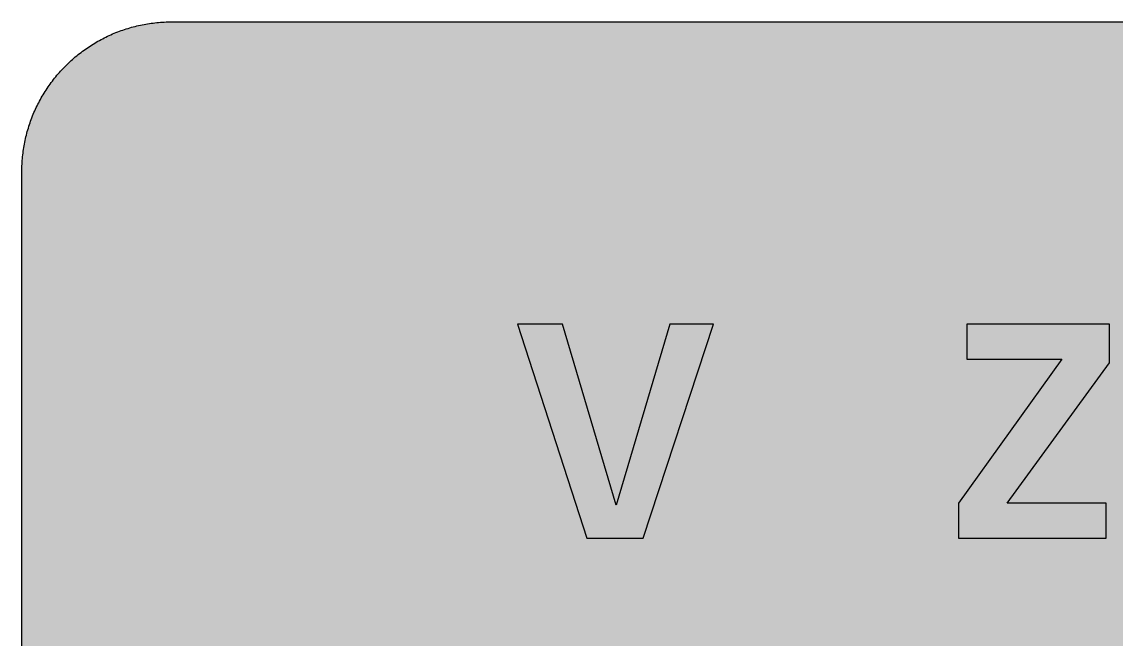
# Model space of a CAD drawing. Header units: millimetres. Extents: x 0 to 212, y 0 to 116.
# Drawn here: x 0.1 to 103.2, y 58.3 to 116.5 of the extents above; entities that cross this region are included whole.
import ezdxf

# ---------------------------------------------------------------- set-up
doc = ezdxf.new("R2010")
doc.units = ezdxf.units.MM

msp = doc.modelspace()

# ---------------------------------------------------------------- hatches: boundary and pattern name
for color, points in [(254, [(14.1633, 0.0536), (13.9878, 0.0533), (13.8125, 0.0559), (13.6373, 0.061), (13.462, 0.0686), (13.2893, 0.0787), (13.114, 0.0914), (12.9413, 0.1041), (12.7686, 0.1219), (12.5959, 0.1397), (12.4231, 0.16), (12.2504, 0.1829), (12.0777, 0.2057), (11.9075, 0.2337), (11.7373, 0.2616), (11.5672, 0.2921), (11.397, 0.3251), (11.2268, 0.3607), (11.0592, 0.3988), (10.8915, 0.4369), (10.7239, 0.4775), (10.5562, 0.5207), (10.3886, 0.5664), (10.2235, 0.6121), (10.0584, 0.6629), (9.8933, 0.7137), (9.7307, 0.7671), (9.5682, 0.8204), (9.4056, 0.8788), (9.2431, 0.9373), (9.083, 0.9982), (8.923, 1.0617), (8.763, 1.1252), (8.6055, 1.1938), (8.4455, 1.2624), (8.2906, 1.331), (8.1331, 1.4046), (7.9781, 1.4783), (7.8232, 1.5545), (7.6708, 1.6332), (7.5184, 1.7145), (7.366, 1.7958), (7.2161, 1.8796), (7.0663, 1.966), (6.919, 2.0523), (6.7716, 2.1438), (6.6243, 2.2352), (6.4795, 2.3266), (6.3348, 2.4232), (6.19, 2.5197), (6.0477, 2.6187), (5.908, 2.7178), (5.7683, 2.8194), (5.6286, 2.9235), (5.4915, 3.0302), (5.3543, 3.1369), (5.2197, 3.2461), (5.0851, 3.3579), (4.953, 3.4722), (4.8209, 3.5865), (4.6914, 3.7033), (4.5644, 3.8202), (4.4348, 3.9395), (4.3104, 4.0615), (4.1859, 4.1859), (4.0615, 4.3104), (3.9395, 4.4348), (3.8202, 4.5618), (3.7033, 4.6914), (3.5865, 4.8209), (3.4722, 4.953), (3.3579, 5.0851), (3.2487, 5.2197), (3.1369, 5.3543), (3.0302, 5.4915), (2.9235, 5.6286), (2.8194, 5.7683), (2.7178, 5.908), (2.6187, 6.0477), (2.5197, 6.19), (2.4232, 6.3348), (2.3266, 6.477), (2.2352, 6.6243), (2.1438, 6.7691), (2.0523, 6.919), (1.966, 7.0663), (1.8796, 7.2161), (1.7958, 7.366), (1.7145, 7.5184), (1.6332, 7.6708), (1.5545, 7.8232), (1.4783, 7.9781), (1.4046, 8.1331), (1.331, 8.2906), (1.2598, 8.4455), (1.1913, 8.603), (1.1252, 8.763), (1.0592, 8.923), (0.9982, 9.083), (0.9373, 9.2431), (0.8763, 9.4056), (0.8204, 9.5682), (0.7645, 9.7307), (0.7112, 9.8933), (0.6604, 10.0584), (0.6121, 10.2235), (0.5639, 10.3911), (0.5207, 10.5562), (0.4775, 10.7239), (0.4343, 10.8915), (0.3962, 11.0592), (0.3607, 11.2268), (0.3251, 11.397), (0.2921, 11.5672), (0.2616, 11.7373), (0.2311, 11.9075), (0.2057, 12.0802), (0.1803, 12.2504), (0.1575, 12.4231), (0.1372, 12.5959), (0.1194, 12.7686), (0.1041, 12.9413), (0.0889, 13.1166), (0.0787, 13.2893), (0.0686, 13.4645), (0.061, 13.6373), (0.0559, 13.8125), (0.0508, 13.9878), (0.0508, 14.163), (0.0522, 102.3592), (0.0508, 102.5322), (0.0559, 102.7074), (0.061, 102.8827), (0.0686, 103.058), (0.0787, 103.2307), (0.0889, 103.4059), (0.1041, 103.5787), (0.1194, 103.7514), (0.1372, 103.9241), (0.1575, 104.0968), (0.1803, 104.2695), (0.2057, 104.4423), (0.2311, 104.6124), (0.2616, 104.7826), (0.2921, 104.9528), (0.3251, 105.123), (0.3607, 105.2932), (0.3962, 105.4608), (0.4343, 105.6284), (0.4775, 105.7961), (0.5207, 105.9637), (0.5639, 106.1314), (0.6121, 106.2965), (0.6604, 106.4616), (0.7112, 106.6267), (0.7645, 106.7892), (0.8204, 106.9518), (0.8763, 107.1143), (0.9373, 107.2769), (0.9982, 107.4369), (1.0592, 107.5969), (1.1252, 107.757), (1.1913, 107.9144), (1.2598, 108.0745), (1.331, 108.2294), (1.4046, 108.3869), (1.4783, 108.5418), (1.5545, 108.6968), (1.6332, 108.8492), (1.7145, 109.0016), (1.7958, 109.154), (1.8796, 109.3038), (1.966, 109.4537), (2.0523, 109.601), (2.1438, 109.7483), (2.2352, 109.8956), (2.3266, 110.0404), (2.4232, 110.1852), (2.5197, 110.33), (2.6187, 110.4722), (2.7178, 110.6119), (2.8194, 110.7516), (2.9235, 110.8913), (3.0302, 111.0285), (3.1369, 111.1656), (3.2487, 111.3003), (3.3579, 111.4349), (3.4722, 111.567), (3.5865, 111.699), (3.7033, 111.8286), (3.8202, 111.9556), (3.9395, 112.0851), (4.0615, 112.2096), (4.1859, 112.334), (4.3104, 112.4585), (4.4348, 112.5804), (4.5644, 112.6998), (4.6914, 112.8166), (4.8209, 112.9335), (4.953, 113.0478), (5.0851, 113.1621), (5.2197, 113.2713), (5.3543, 113.3831), (5.4915, 113.4897), (5.6286, 113.5964), (5.7683, 113.7006), (5.908, 113.8022), (6.0477, 113.9012), (6.19, 114.0003), (6.3348, 114.0968), (6.4795, 114.1933), (6.6243, 114.2848), (6.7716, 114.3762), (6.919, 114.4676), (7.0663, 114.554), (7.2161, 114.6404), (7.366, 114.7242), (7.5184, 114.8055), (7.6708, 114.8867), (7.8232, 114.9655), (7.9781, 115.0417), (8.1331, 115.1153), (8.2906, 115.189), (8.4455, 115.2601), (8.6055, 115.3287), (8.763, 115.3947), (8.923, 115.4608), (9.083, 115.5217), (9.2431, 115.5827), (9.4056, 115.6437), (9.5682, 115.6995), (9.7307, 115.7554), (9.8933, 115.8088), (10.0584, 115.8596), (10.2235, 115.9078), (10.3886, 115.9561), (10.5562, 115.9993), (10.7239, 116.0424), (10.8915, 116.0856), (11.0592, 116.1237), (11.2268, 116.1593), (11.397, 116.1948), (11.5672, 116.2279), (11.7373, 116.2583), (11.9075, 116.2888), (12.0777, 116.3142), (12.2504, 116.3396), (12.4231, 116.3625), (12.5959, 116.3828), (12.7686, 116.4006), (12.9413, 116.4158), (13.114, 116.4311), (13.2893, 116.4412), (13.462, 116.4514), (13.6373, 116.459), (13.8125, 116.4641), (13.9878, 116.4692), (14.163, 116.4692), (197.6078, 116.4703), (197.7822, 116.4692), (197.9574, 116.4641), (198.1327, 116.459), (198.3054, 116.4514), (198.4807, 116.4412), (198.6534, 116.4311), (198.8287, 116.4158), (199.0014, 116.4006), (199.1741, 116.3828), (199.3468, 116.3625), (199.5195, 116.3396), (199.6897, 116.3142), (199.8624, 116.2888), (200.0326, 116.2583), (200.2028, 116.2279), (200.373, 116.1948), (200.5432, 116.1593), (200.7108, 116.1237), (200.8784, 116.0856), (201.0461, 116.0424), (201.2137, 115.9993), (201.3788, 115.9561), (201.5465, 115.9078), (201.7116, 115.8596), (201.8767, 115.8088), (202.0392, 115.7554), (202.2018, 115.6995), (202.3643, 115.6437), (202.5269, 115.5827), (202.6869, 115.5217), (202.8469, 115.4608), (203.007, 115.3947), (203.167, 115.3287), (203.3245, 115.2601), (203.4794, 115.189), (203.6369, 115.1153), (203.7918, 115.0417), (203.9468, 114.9655), (204.0992, 114.8867), (204.2516, 114.8055), (204.404, 114.7242), (204.5538, 114.6404), (204.7037, 114.554), (204.8535, 114.4676), (205.0009, 114.3762), (205.1456, 114.2848), (205.293, 114.1933), (205.4352, 114.0968), (205.58, 114.0003), (205.7222, 113.9012), (205.8619, 113.8022), (206.0016, 113.7006), (206.1413, 113.5964), (206.2785, 113.4897), (206.4156, 113.3831), (206.5503, 113.2713), (206.6849, 113.1621), (206.817, 113.0478), (206.949, 112.9335), (207.0786, 112.8166), (207.2081, 112.6998), (207.3351, 112.5804), (207.4596, 112.4585), (207.584, 112.334), (207.7085, 112.2096), (207.8304, 112.0851), (207.9498, 111.9556), (208.0666, 111.8286), (208.1835, 111.699), (208.2978, 111.567), (208.4121, 111.4349), (208.5238, 111.3003), (208.6331, 111.1656), (208.7397, 111.0285), (208.8464, 110.8913), (208.9506, 110.7516), (209.0522, 110.6119), (209.1512, 110.4722), (209.2503, 110.33), (209.3468, 110.1852), (209.4433, 110.0404), (209.5348, 109.8956), (209.6262, 109.7483), (209.7176, 109.601), (209.804, 109.4537), (209.8904, 109.3038), (209.9742, 109.154), (210.0555, 109.0016), (210.1367, 108.8492), (210.2155, 108.6968), (210.2917, 108.5418), (210.3653, 108.3869), (210.439, 108.2294), (210.5076, 108.0745), (210.5762, 107.9144), (210.6447, 107.757), (210.7082, 107.5969), (210.7717, 107.4369), (210.8327, 107.2769), (210.8911, 107.1143), (210.9495, 106.9518), (211.0029, 106.7892), (211.0562, 106.6267), (211.107, 106.4616), (211.1578, 106.2965), (211.2035, 106.1314), (211.2493, 105.9637), (211.2924, 105.7961), (211.3331, 105.6284), (211.3712, 105.4608), (211.4093, 105.2932), (211.4448, 105.123), (211.4779, 104.9528), (211.5083, 104.7826), (211.5363, 104.6124), (211.5642, 104.4423), (211.5871, 104.2695), (211.6099, 104.0968), (211.6303, 103.9241), (211.648, 103.7514), (211.6658, 103.5787), (211.6785, 103.4059), (211.6912, 103.2307), (211.7014, 103.058), (211.709, 102.8827), (211.7141, 102.7074), (211.7166, 102.5322), (211.7166, 102.3569), (211.7189, 14.1647), (211.7166, 13.9878), (211.7141, 13.8125), (211.709, 13.6373), (211.7014, 13.4645), (211.6912, 13.2893), (211.6785, 13.1166), (211.6658, 12.9413), (211.648, 12.7686), (211.6303, 12.5959), (211.6099, 12.4231), (211.5871, 12.2504), (211.5642, 12.0802), (211.5363, 11.9075), (211.5083, 11.7373), (211.4779, 11.5672), (211.4448, 11.397), (211.4093, 11.2268), (211.3712, 11.0592), (211.3331, 10.8915), (211.2924, 10.7239), (211.2493, 10.5562), (211.2035, 10.3911), (211.1578, 10.2235), (211.107, 10.0584), (211.0562, 9.8933), (211.0029, 9.7307), (210.9495, 9.5682), (210.8911, 9.4056), (210.8327, 9.2431), (210.7717, 9.083), (210.7082, 8.923), (210.6447, 8.763), (210.5762, 8.603), (210.5076, 8.4455), (210.439, 8.2906), (210.3653, 8.1331), (210.2917, 7.9781), (210.2155, 7.8232), (210.1367, 7.6708), (210.0555, 7.5184), (209.9742, 7.366), (209.8904, 7.2161), (209.804, 7.0663), (209.7176, 6.919), (209.6262, 6.7691), (209.5348, 6.6243), (209.4433, 6.477), (209.3468, 6.3348), (209.2503, 6.19), (209.1512, 6.0477), (209.0522, 5.908), (208.9506, 5.7683), (208.8464, 5.6286), (208.7397, 5.4915), (208.6331, 5.3543), (208.5238, 5.2197), (208.4121, 5.0851), (208.2978, 4.953), (208.1835, 4.8209), (208.0666, 4.6914), (207.9498, 4.5618), (207.8304, 4.4348), (207.7085, 4.3104), (207.584, 4.1859), (207.4596, 4.0615), (207.3351, 3.9395), (207.2081, 3.8202), (207.0786, 3.7033), (206.949, 3.5865), (206.817, 3.4722), (206.6849, 3.3579), (206.5503, 3.2461), (206.4156, 3.1369), (206.2785, 3.0302), (206.1413, 2.9235), (206.0016, 2.8194), (205.8619, 2.7178), (205.7222, 2.6187), (205.58, 2.5197), (205.4352, 2.4232), (205.293, 2.3266), (205.1456, 2.2352), (205.0009, 2.1438), (204.8535, 2.0523), (204.7037, 1.966), (204.5538, 1.8796), (204.404, 1.7958), (204.2516, 1.7145), (204.0992, 1.6332), (203.9468, 1.5545), (203.7918, 1.4783), (203.6369, 1.4046), (203.4794, 1.331), (203.3245, 1.2624), (203.167, 1.1938), (203.007, 1.1252), (202.8469, 1.0617), (202.6869, 0.9982), (202.5269, 0.9373), (202.3643, 0.8788), (202.2018, 0.8204), (202.0392, 0.7671), (201.8767, 0.7137), (201.7116, 0.6629), (201.5465, 0.6121), (201.3788, 0.5664), (201.2137, 0.5207), (201.0461, 0.4775), (200.8784, 0.4369), (200.7108, 0.3988), (200.5432, 0.3607), (200.373, 0.3251), (200.2028, 0.2921), (200.0326, 0.2616), (199.8624, 0.2337), (199.6897, 0.2057), (199.5195, 0.1829), (199.3468, 0.16), (199.1741, 0.1397), (199.0014, 0.1219), (198.8287, 0.1041), (198.6534, 0.0914), (198.4807, 0.0787), (198.3054, 0.0686), (198.1327, 0.061), (197.9574, 0.0559), (197.7822, 0.0533), (197.6069, 0.0533)]), (59, [(65.2568, 87.9655), (61.1434, 87.9655), (56.0599, 70.89), (51.0148, 87.9655), (46.7857, 87.9655), (53.3054, 67.787), (58.6218, 67.787)]), (59, [(102.5881, 84.3178), (102.5881, 87.9655), (89.1219, 87.9655), (89.1219, 84.6663), (98.086, 84.6663), (88.3461, 71.0844), (88.3461, 67.787), (102.278, 67.787), (102.278, 71.0844), (92.9252, 71.0844)])]:
    msp.add_hatch(color=color).paths.add_polyline_path(points)
h = msp.add_hatch(color=59)
h.paths.add_polyline_path([(14.1633, 3.5814), (13.8887, 3.5839), (13.6169, 3.5941), (13.3477, 3.6119), (13.081, 3.6347), (12.8143, 3.6652), (12.5501, 3.7008), (12.2885, 3.7465), (12.0294, 3.7948), (11.7729, 3.8506), (11.5164, 3.9141), (11.2649, 3.9827), (11.016, 4.0564), (10.7671, 4.1351), (10.5232, 4.2215), (10.2819, 4.3129), (10.0432, 4.412), (9.8069, 4.5161), (9.5733, 4.6228), (9.3447, 4.7371), (9.1186, 4.8565), (8.8951, 4.9809), (8.6741, 5.113), (8.4582, 5.2476), (8.2448, 5.3873), (8.0366, 5.5321), (7.8308, 5.682), (7.6276, 5.8369), (7.4295, 5.9969), (7.2365, 6.1595), (7.046, 6.3297), (6.8605, 6.5024), (6.6777, 6.6802), (6.5024, 6.8605), (6.3271, 7.046), (6.1595, 7.2365), (5.9969, 7.432), (5.8369, 7.6302), (5.682, 7.8308), (5.5321, 8.0366), (5.3873, 8.2448), (5.2451, 8.4582), (5.1105, 8.6741), (4.9809, 8.8951), (4.8565, 9.1186), (4.7371, 9.3447), (4.6228, 9.5758), (4.5136, 9.8069), (4.4094, 10.0432), (4.3129, 10.2819), (4.2215, 10.5232), (4.1351, 10.7696), (4.0538, 11.016), (3.9802, 11.2649), (3.9116, 11.5189), (3.8506, 11.7729), (3.7948, 12.0294), (3.744, 12.2911), (3.7008, 12.5527), (3.6627, 12.8143), (3.6322, 13.081), (3.6093, 13.3502), (3.5916, 13.6195), (3.5814, 13.8913), (3.5789, 14.163), (3.58, 102.3592), (3.5814, 102.6312), (3.5916, 102.903), (3.6093, 103.1723), (3.6322, 103.439), (3.6627, 103.7057), (3.7008, 103.9698), (3.744, 104.2314), (3.7948, 104.4905), (3.8506, 104.7471), (3.9116, 105.0036), (3.9802, 105.2551), (4.0538, 105.504), (4.1351, 105.7529), (4.2215, 105.9967), (4.3129, 106.238), (4.4094, 106.4768), (4.5136, 106.713), (4.6228, 106.9467), (4.7371, 107.1753), (4.8565, 107.4014), (4.9809, 107.6249), (5.1105, 107.8459), (5.2451, 108.0618), (5.3873, 108.2751), (5.5321, 108.4834), (5.682, 108.6891), (5.8369, 108.8923), (5.9969, 109.0905), (6.1595, 109.2835), (6.3271, 109.474), (6.5024, 109.6594), (6.6777, 109.8423), (6.8605, 110.0176), (7.046, 110.1928), (7.2365, 110.3605), (7.4295, 110.523), (7.6276, 110.683), (7.8308, 110.838), (8.0366, 110.9878), (8.2448, 111.1326), (8.4582, 111.2749), (8.6741, 111.4095), (8.8951, 111.539), (9.1186, 111.6635), (9.3447, 111.7829), (9.5733, 111.8972), (9.8069, 112.0064), (10.0432, 112.1105), (10.2819, 112.207), (10.5232, 112.2985), (10.7671, 112.3848), (11.016, 112.4661), (11.2649, 112.5398), (11.5164, 112.6084), (11.7729, 112.6693), (12.0294, 112.7252), (12.2885, 112.776), (12.5501, 112.8192), (12.8143, 112.8573), (13.081, 112.8878), (13.3477, 112.9106), (13.6169, 112.9284), (13.8887, 112.9386), (14.163, 112.9411), (197.6078, 112.9425), (197.8787, 112.9386), (198.1505, 112.9284), (198.4197, 112.9106), (198.689, 112.8878), (198.9557, 112.8573), (199.2173, 112.8192), (199.4789, 112.776), (199.7405, 112.7252), (199.9971, 112.6693), (200.2511, 112.6084), (200.5051, 112.5398), (200.754, 112.4661), (201.0004, 112.3848), (201.2467, 112.2985), (201.488, 112.207), (201.7268, 112.1105), (201.963, 112.0064), (202.1942, 111.8972), (202.4253, 111.7829), (202.6514, 111.6635), (202.8749, 111.539), (203.0959, 111.4095), (203.3118, 111.2749), (203.5251, 111.1326), (203.7334, 110.9878), (203.9391, 110.838), (204.1398, 110.683), (204.3379, 110.523), (204.5335, 110.3605), (204.724, 110.1928), (204.9094, 110.0176), (205.0898, 109.8423), (205.2676, 109.6594), (205.4403, 109.474), (205.6105, 109.2835), (205.773, 109.0905), (205.933, 108.8923), (206.088, 108.6891), (206.2378, 108.4834), (206.3826, 108.2751), (206.5223, 108.0618), (206.6569, 107.8459), (206.789, 107.6249), (206.9135, 107.4014), (207.0329, 107.1753), (207.1472, 106.9467), (207.2538, 106.713), (207.358, 106.4768), (207.457, 106.238), (207.5485, 105.9967), (207.6348, 105.7529), (207.7136, 105.504), (207.7872, 105.2551), (207.8558, 105.0036), (207.9193, 104.7471), (207.9752, 104.4905), (208.0235, 104.2314), (208.0692, 103.9698), (208.1047, 103.7057), (208.1352, 103.439), (208.1581, 103.1723), (208.1759, 102.903), (208.186, 102.6312), (208.1911, 102.3569), (208.1911, 14.1647), (208.186, 13.8913), (208.1759, 13.6195), (208.1581, 13.3502), (208.1352, 13.081), (208.1047, 12.8143), (208.0692, 12.5527), (208.0235, 12.2911), (207.9752, 12.0294), (207.9193, 11.7729), (207.8558, 11.5189), (207.7872, 11.2649), (207.7136, 11.016), (207.6348, 10.7696), (207.5485, 10.5232), (207.457, 10.2819), (207.358, 10.0432), (207.2538, 9.8069), (207.1472, 9.5758), (207.0329, 9.3447), (206.9135, 9.1186), (206.789, 8.8951), (206.6569, 8.6741), (206.5223, 8.4582), (206.3826, 8.2448), (206.2378, 8.0366), (206.088, 7.8308), (205.933, 7.6302), (205.773, 7.432), (205.6105, 7.2365), (205.4403, 7.046), (205.2676, 6.8605), (205.0898, 6.6802), (204.9094, 6.5024), (204.724, 6.3297), (204.5335, 6.1595), (204.3379, 5.9969), (204.1398, 5.8369), (203.9391, 5.682), (203.7334, 5.5321), (203.5251, 5.3873), (203.3118, 5.2476), (203.0959, 5.113), (202.8749, 4.9809), (202.6514, 4.8565), (202.4253, 4.7371), (202.1942, 4.6228), (201.963, 4.5161), (201.7268, 4.412), (201.488, 4.3129), (201.2467, 4.2215), (201.0004, 4.1351), (200.754, 4.0564), (200.5051, 3.9827), (200.2511, 3.9141), (199.9971, 3.8506), (199.7405, 3.7948), (199.4789, 3.7465), (199.2173, 3.7008), (198.9557, 3.6652), (198.689, 3.6347), (198.4197, 3.6119), (198.1505, 3.5941), (197.8787, 3.5839), (197.6069, 3.5789)])
h.paths.add_polyline_path([(14.1633, 8.8731), (14.0259, 8.8748), (13.8887, 8.8798), (13.7541, 8.8875), (13.622, 8.9002), (13.4874, 8.9154), (13.3553, 8.9332), (13.2258, 8.9535), (13.0962, 8.9789), (12.9667, 9.0068), (12.8397, 9.0373), (12.7127, 9.0729), (12.5882, 9.1084), (12.4663, 9.1491), (12.3419, 9.1923), (12.2225, 9.238), (12.1031, 9.2888), (11.9837, 9.3396), (11.8694, 9.3929), (11.7526, 9.4513), (11.6408, 9.5098), (11.5291, 9.5733), (11.4198, 9.6368), (11.3106, 9.7053), (11.2039, 9.7765), (11.0998, 9.8476), (10.9957, 9.9238), (10.8966, 10), (10.7975, 10.0787), (10.6985, 10.1625), (10.6045, 10.2464), (10.5105, 10.3327), (10.4216, 10.4216), (10.3327, 10.5131), (10.2464, 10.6045), (10.16, 10.701), (10.0787, 10.7975), (10, 10.8966), (9.9212, 10.9982), (9.8476, 11.0998), (9.7739, 11.2039), (9.7053, 11.3106), (9.6368, 11.4198), (9.5707, 11.5291), (9.5098, 11.6408), (9.4488, 11.7551), (9.3929, 11.8694), (9.337, 11.9863), (9.2862, 12.1031), (9.238, 12.2225), (9.1923, 12.3444), (9.1491, 12.4663), (9.1084, 12.5908), (9.0703, 12.7152), (9.0373, 12.8397), (9.0068, 12.9692), (8.9789, 13.0962), (8.9535, 13.2258), (8.9306, 13.3579), (8.9129, 13.4899), (8.8976, 13.622), (8.8849, 13.7566), (8.8773, 13.8913), (8.8722, 14.0259), (8.8697, 14.163), (8.8717, 102.3592), (8.8722, 102.4941), (8.8773, 102.6312), (8.8849, 102.7659), (8.8976, 102.8979), (8.9129, 103.0326), (8.9306, 103.1646), (8.9535, 103.2942), (8.9789, 103.4237), (9.0068, 103.5533), (9.0373, 103.6803), (9.0703, 103.8073), (9.1084, 103.9317), (9.1491, 104.0536), (9.1923, 104.1781), (9.238, 104.2975), (9.2862, 104.4169), (9.337, 104.5362), (9.3929, 104.6505), (9.4488, 104.7674), (9.5098, 104.8791), (9.5707, 104.9909), (9.6368, 105.1001), (9.7053, 105.2093), (9.7739, 105.316), (9.8476, 105.4202), (9.9212, 105.5243), (10, 105.6234), (10.0787, 105.7224), (10.16, 105.8215), (10.2464, 105.9155), (10.3327, 106.0094), (10.4216, 106.0983), (10.5105, 106.1872), (10.6045, 106.2736), (10.6985, 106.36), (10.7975, 106.4412), (10.8966, 106.52), (10.9957, 106.5987), (11.0998, 106.6724), (11.2039, 106.746), (11.3106, 106.8146), (11.4198, 106.8832), (11.5291, 106.9492), (11.6408, 107.0102), (11.7526, 107.0712), (11.8694, 107.127), (11.9837, 107.1829), (12.1031, 107.2337), (12.2225, 107.282), (12.3419, 107.3277), (12.4663, 107.3709), (12.5882, 107.4115), (12.7127, 107.4496), (12.8397, 107.4826), (12.9667, 107.5131), (13.0962, 107.5411), (13.2258, 107.5665), (13.3553, 107.5893), (13.4874, 107.6071), (13.622, 107.6223), (13.7541, 107.635), (13.8887, 107.6427), (14.0259, 107.6477), (14.163, 107.6503), (197.6078, 107.6508), (197.7441, 107.6477), (197.8787, 107.6427), (198.0133, 107.635), (198.1479, 107.6223), (198.28, 107.6071), (198.4121, 107.5893), (198.5442, 107.5665), (198.6737, 107.5411), (198.8007, 107.5131), (198.9303, 107.4826), (199.0547, 107.4496), (199.1792, 107.4115), (199.3036, 107.3709), (199.4256, 107.3277), (199.5475, 107.282), (199.6669, 107.2337), (199.7837, 107.1829), (199.9005, 107.127), (200.0148, 107.0712), (200.1291, 107.0102), (200.2409, 106.9492), (200.3501, 106.8832), (200.4593, 106.8146), (200.566, 106.746), (200.6702, 106.6724), (200.7718, 106.5987), (200.8734, 106.52), (200.9724, 106.4412), (201.0689, 106.36), (201.1655, 106.2736), (201.2569, 106.1872), (201.3483, 106.0983), (201.4372, 106.0094), (201.5236, 105.9155), (201.6074, 105.8215), (201.6912, 105.7224), (201.77, 105.6234), (201.8462, 105.5243), (201.9224, 105.4202), (201.9935, 105.316), (202.0646, 105.2093), (202.1332, 105.1001), (202.1967, 104.9909), (202.2602, 104.8791), (202.3186, 104.7674), (202.377, 104.6505), (202.4304, 104.5362), (202.4812, 104.4169), (202.532, 104.2975), (202.5777, 104.1781), (202.6209, 104.0536), (202.6615, 103.9317), (202.6971, 103.8073), (202.7326, 103.6803), (202.7631, 103.5533), (202.7911, 103.4237), (202.8165, 103.2942), (202.8368, 103.1646), (202.8546, 103.0326), (202.8698, 102.8979), (202.8825, 102.7659), (202.8901, 102.6312), (202.8952, 102.4941), (202.8977, 102.3569), (202.8994, 14.1647), (202.8952, 14.0259), (202.8901, 13.8913), (202.8825, 13.7566), (202.8698, 13.622), (202.8546, 13.4899), (202.8368, 13.3579), (202.8165, 13.2258), (202.7911, 13.0962), (202.7631, 12.9692), (202.7326, 12.8397), (202.6971, 12.7152), (202.6615, 12.5908), (202.6209, 12.4663), (202.5777, 12.3444), (202.532, 12.2225), (202.4812, 12.1031), (202.4304, 11.9863), (202.377, 11.8694), (202.3186, 11.7551), (202.2602, 11.6408), (202.1967, 11.5291), (202.1332, 11.4198), (202.0646, 11.3106), (201.9935, 11.2039), (201.9224, 11.0998), (201.8462, 10.9982), (201.77, 10.8966), (201.6912, 10.7975), (201.6074, 10.701), (201.5236, 10.6045), (201.4372, 10.5131), (201.3483, 10.4216), (201.2569, 10.3327), (201.1655, 10.2464), (201.0689, 10.1625), (200.9724, 10.0787), (200.8734, 10), (200.7718, 9.9238), (200.6702, 9.8476), (200.566, 9.7765), (200.4593, 9.7053), (200.3501, 9.6368), (200.2409, 9.5733), (200.1291, 9.5098), (200.0148, 9.4513), (199.9005, 9.3929), (199.7837, 9.3396), (199.6669, 9.2888), (199.5475, 9.238), (199.4256, 9.1923), (199.3036, 9.1491), (199.1792, 9.1084), (199.0547, 9.0729), (198.9303, 9.0373), (198.8007, 9.0068), (198.6737, 8.9789), (198.5442, 8.9535), (198.4121, 8.9332), (198.28, 8.9154), (198.1479, 8.9002), (198.0133, 8.8875), (197.8787, 8.8798), (197.7441, 8.8748), (197.6069, 8.8722)], flags=16)
h = msp.add_hatch(color=59)
edge = h.paths.add_edge_path()
edge.add_line((76.5101, 67.3982), (76.7385, 67.3989))
edge.add_line((76.7385, 67.3989), (76.9671, 67.4065))
edge.add_line((76.9671, 67.4065), (77.1906, 67.4167))
edge.add_line((77.1906, 67.4167), (77.4141, 67.4294))
edge.add_line((77.4141, 67.4294), (77.6351, 67.4497))
edge.add_line((77.6351, 67.4497), (77.8535, 67.4726))
edge.add_line((77.8535, 67.4726), (78.0694, 67.5005))
edge.add_line((78.0694, 67.5005), (78.2828, 67.5335))
edge.add_line((78.2828, 67.5335), (78.4936, 67.5716))
edge.add_line((78.4936, 67.5716), (78.7019, 67.6123))
edge.add_line((78.7019, 67.6123), (78.9076, 67.658))
edge.add_line((78.9076, 67.658), (79.1083, 67.7088))
edge.add_line((79.1083, 67.7088), (79.309, 67.7647))
edge.add_line((79.309, 67.7647), (79.5071, 67.8231))
edge.add_line((79.5071, 67.8231), (79.7001, 67.8891))
edge.add_line((79.7001, 67.8891), (79.8932, 67.9602))
edge.add_line((79.8932, 67.9602), (80.0811, 68.0339))
edge.add_line((80.0811, 68.0339), (80.2665, 68.1126))
edge.add_line((80.2665, 68.1126), (80.4494, 68.199))
edge.add_line((80.4494, 68.199), (80.6272, 68.2879))
edge.add_line((80.6272, 68.2879), (80.805, 68.3819))
edge.add_line((80.805, 68.3819), (80.9777, 68.4809))
edge.add_line((80.9777, 68.4809), (81.1479, 68.5876))
edge.add_line((81.1479, 68.5876), (81.3156, 68.6968))
edge.add_line((81.3156, 68.6968), (81.4781, 68.8111))
edge.add_line((81.4781, 68.8111), (81.6381, 68.9331))
edge.add_line((81.6381, 68.9331), (81.7956, 69.0575))
edge.add_line((81.7956, 69.0575), (81.9506, 69.1896))
edge.add_line((81.9506, 69.1896), (82.1004, 69.3268))
edge.add_line((82.1004, 69.3268), (82.2477, 69.469))
edge.add_line((82.2477, 69.469), (82.39, 69.6163))
edge.add_line((82.39, 69.6163), (82.5297, 69.7687))
edge.add_line((82.5297, 69.7687), (82.6643, 69.9287))
edge.add_line((82.6643, 69.9287), (82.7964, 70.0913))
edge.add_line((82.7964, 70.0913), (82.9259, 70.2615))
edge.add_line((82.9259, 70.2615), (83.0504, 70.4393))
edge.add_line((83.0504, 70.4393), (83.1723, 70.6196))
edge.add_line((83.1723, 70.6196), (83.2891, 70.8076))
edge.add_line((83.2891, 70.8076), (83.4034, 71.0006))
edge.add_line((83.4034, 71.0006), (83.5127, 71.1987))
edge.add_line((83.5127, 71.1987), (83.6168, 71.4045))
edge.add_line((83.6168, 71.4045), (83.7184, 71.6153))
edge.add_line((83.7184, 71.6153), (83.8175, 71.8337))
edge.add_line((83.8175, 71.8337), (83.9114, 72.0573))
edge.add_line((83.9114, 72.0573), (84.0003, 72.2859))
edge.add_line((84.0003, 72.2859), (84.0842, 72.5221))
edge.add_line((84.0842, 72.5221), (84.1654, 72.7634))
edge.add_line((84.1654, 72.7634), (84.2416, 73.0123))
edge.add_line((84.2416, 73.0123), (84.3153, 73.2663))
edge.add_line((84.3153, 73.2663), (84.3813, 73.5279))
edge.add_line((84.3813, 73.5279), (84.4448, 73.7946))
edge.add_line((84.4448, 73.7946), (84.5058, 74.0689))
edge.add_line((84.5058, 74.0689), (84.5591, 74.3483))
edge.add_line((84.5591, 74.3483), (84.6099, 74.6354))
edge.add_line((84.6099, 74.6354), (84.6557, 74.93))
edge.add_line((84.6557, 74.93), (84.6963, 75.2297))
edge.add_line((84.6963, 75.2297), (84.7319, 75.5371))
edge.add_line((84.7319, 75.5371), (84.7649, 75.8495))
edge.add_line((84.7649, 75.8495), (84.7903, 76.1695))
edge.add_line((84.7903, 76.1695), (84.8131, 76.4972))
edge.add_line((84.8131, 76.4972), (84.8309, 76.8299))
edge.add_line((84.8309, 76.8299), (84.8436, 77.1703))
edge.add_line((84.8436, 77.1703), (84.8512, 77.5183))
edge.add_line((84.8512, 77.5183), (84.8538, 77.8739))
edge.add_line((84.8538, 77.8739), (84.8512, 78.2295))
edge.add_line((84.8512, 78.2295), (84.8436, 78.5774))
edge.add_line((84.8436, 78.5774), (84.8309, 78.9178))
edge.add_line((84.8309, 78.9178), (84.8131, 79.2505))
edge.add_line((84.8131, 79.2505), (84.7903, 79.5782))
edge.add_line((84.7903, 79.5782), (84.7649, 79.8982))
edge.add_line((84.7649, 79.8982), (84.7319, 80.2132))
edge.add_line((84.7319, 80.2132), (84.6963, 80.5205))
edge.add_line((84.6963, 80.5205), (84.6557, 80.8203))
edge.add_line((84.6557, 80.8203), (84.6099, 81.1124))
edge.add_line((84.6099, 81.1124), (84.5591, 81.3994))
edge.add_line((84.5591, 81.3994), (84.5058, 81.6788))
edge.add_line((84.5058, 81.6788), (84.4448, 81.9531))
edge.add_line((84.4448, 81.9531), (84.3813, 82.2223))
edge.add_line((84.3813, 82.2223), (84.3153, 82.4814))
edge.add_line((84.3153, 82.4814), (84.2416, 82.7354))
edge.add_line((84.2416, 82.7354), (84.1654, 82.9843))
edge.add_line((84.1654, 82.9843), (84.0842, 83.2256))
edge.add_line((84.0842, 83.2256), (84.0003, 83.4619))
edge.add_line((84.0003, 83.4619), (83.9114, 83.693))
edge.add_line((83.9114, 83.693), (83.8175, 83.914))
edge.add_line((83.8175, 83.914), (83.7184, 84.1324))
edge.add_line((83.7184, 84.1324), (83.6168, 84.3432))
edge.add_line((83.6168, 84.3432), (83.5127, 84.549))
edge.add_line((83.5127, 84.549), (83.4034, 84.7471))
edge.add_line((83.4034, 84.7471), (83.2891, 84.9427))
edge.add_line((83.2891, 84.9427), (83.1723, 85.1281))
edge.add_line((83.1723, 85.1281), (83.0504, 85.311))
edge.add_line((83.0504, 85.311), (82.9259, 85.4862))
edge.add_line((82.9259, 85.4862), (82.7964, 85.6564))
edge.add_line((82.7964, 85.6564), (82.6643, 85.8215))
edge.add_line((82.6643, 85.8215), (82.5297, 85.979))
edge.add_line((82.5297, 85.979), (82.39, 86.1339))
edge.add_line((82.39, 86.1339), (82.2477, 86.2813))
edge.add_line((82.2477, 86.2813), (82.1004, 86.4235))
edge.add_line((82.1004, 86.4235), (81.9506, 86.5581))
edge.add_line((81.9506, 86.5581), (81.7956, 86.6902))
edge.add_line((81.7956, 86.6902), (81.6381, 86.8172))
edge.add_line((81.6381, 86.8172), (81.4781, 86.9366))
edge.add_line((81.4781, 86.9366), (81.3156, 87.0509))
edge.add_line((81.3156, 87.0509), (81.1479, 87.1626))
edge.add_line((81.1479, 87.1626), (80.9777, 87.2668))
edge.add_line((80.9777, 87.2668), (80.805, 87.3658))
edge.add_line((80.805, 87.3658), (80.6272, 87.4624))
edge.add_line((80.6272, 87.4624), (80.4494, 87.5513))
edge.add_line((80.4494, 87.5513), (80.2665, 87.6351))
edge.add_line((80.2665, 87.6351), (80.0811, 87.7138))
edge.add_line((80.0811, 87.7138), (79.8932, 87.79))
edge.add_line((79.8932, 87.79), (79.7001, 87.8586))
edge.add_line((79.7001, 87.8586), (79.5071, 87.9246))
edge.add_line((79.5071, 87.9246), (79.309, 87.9831))
edge.add_line((79.309, 87.9831), (79.1083, 88.0389))
edge.add_line((79.1083, 88.0389), (78.9076, 88.0897))
edge.add_line((78.9076, 88.0897), (78.7019, 88.1355))
edge.add_line((78.7019, 88.1355), (78.4936, 88.1786))
edge.add_line((78.4936, 88.1786), (78.2828, 88.2142))
edge.add_line((78.2828, 88.2142), (78.0694, 88.2472))
edge.add_line((78.0694, 88.2472), (77.8535, 88.2752))
edge.add_line((77.8535, 88.2752), (77.6351, 88.298))
edge.add_line((77.6351, 88.298), (77.4141, 88.3183))
edge.add_line((77.4141, 88.3183), (77.1906, 88.3336))
edge.add_line((77.1906, 88.3336), (76.9671, 88.3437))
edge.add_line((76.9671, 88.3437), (76.7385, 88.3488))
edge.add_line((76.7385, 88.3488), (76.5099, 88.3514))
edge.add_line((76.5099, 88.3514), (76.2787, 88.3488))
edge.add_line((76.2787, 88.3488), (76.0501, 88.3437))
edge.add_line((76.0501, 88.3437), (75.8266, 88.3336))
edge.add_line((75.8266, 88.3336), (75.6031, 88.3183))
edge.add_line((75.6031, 88.3183), (75.3821, 88.298))
edge.add_line((75.3821, 88.298), (75.1637, 88.2752))
edge.add_line((75.1637, 88.2752), (74.9478, 88.2472))
edge.add_line((74.9478, 88.2472), (74.7344, 88.2142))
edge.add_line((74.7344, 88.2142), (74.5261, 88.1786))
edge.add_line((74.5261, 88.1786), (74.3179, 88.1355))
edge.add_line((74.3179, 88.1355), (74.1121, 88.0897))
edge.add_line((74.1121, 88.0897), (73.9089, 88.0389))
edge.add_line((73.9089, 88.0389), (73.7083, 87.9831))
edge.add_line((73.7083, 87.9831), (73.5127, 87.9246))
edge.add_line((73.5127, 87.9246), (73.3171, 87.8586))
edge.add_line((73.3171, 87.8586), (73.1266, 87.79))
edge.add_line((73.1266, 87.79), (72.9386, 87.7138))
edge.add_line((72.9386, 87.7138), (72.7532, 87.6351))
edge.add_line((72.7532, 87.6351), (72.5703, 87.5513))
edge.add_line((72.5703, 87.5513), (72.39, 87.4624))
edge.add_line((72.39, 87.4624), (72.2147, 87.3658))
edge.add_line((72.2147, 87.3658), (72.0395, 87.2668))
edge.add_line((72.0395, 87.2668), (71.8693, 87.1626))
edge.add_line((71.8693, 87.1626), (71.7042, 87.0509))
edge.add_line((71.7042, 87.0509), (71.5391, 86.9366))
edge.add_line((71.5391, 86.9366), (71.3791, 86.8172))
edge.add_line((71.3791, 86.8172), (71.2216, 86.6902))
edge.add_line((71.2216, 86.6902), (71.0692, 86.5581))
edge.add_line((71.0692, 86.5581), (70.9193, 86.4235))
edge.add_line((70.9193, 86.4235), (70.772, 86.2813))
edge.add_line((70.772, 86.2813), (70.6298, 86.1339))
edge.add_line((70.6298, 86.1339), (70.4901, 85.979))
edge.add_line((70.4901, 85.979), (70.3529, 85.8215))
edge.add_line((70.3529, 85.8215), (70.2208, 85.6564))
edge.add_line((70.2208, 85.6564), (70.0913, 85.4862))
edge.add_line((70.0913, 85.4862), (69.9668, 85.311))
edge.add_line((69.9668, 85.311), (69.8475, 85.1281))
edge.add_line((69.8475, 85.1281), (69.7281, 84.9427))
edge.add_line((69.7281, 84.9427), (69.6163, 84.7471))
edge.add_line((69.6163, 84.7471), (69.5071, 84.549))
edge.add_line((69.5071, 84.549), (69.4004, 84.3432))
edge.add_line((69.4004, 84.3432), (69.2988, 84.1324))
edge.add_line((69.2988, 84.1324), (69.2023, 83.914))
edge.add_line((69.2023, 83.914), (69.1083, 83.693))
edge.add_line((69.1083, 83.693), (69.0194, 83.4619))
edge.add_line((69.0194, 83.4619), (68.9331, 83.2256))
edge.add_line((68.9331, 83.2256), (68.8543, 82.9843))
edge.add_line((68.8543, 82.9843), (68.7756, 82.7354))
edge.add_line((68.7756, 82.7354), (68.7045, 82.4814))
edge.add_line((68.7045, 82.4814), (68.6359, 82.2223))
edge.add_line((68.6359, 82.2223), (68.5724, 81.9531))
edge.add_line((68.5724, 81.9531), (68.514, 81.6788))
edge.add_line((68.514, 81.6788), (68.4581, 81.3994))
edge.add_line((68.4581, 81.3994), (68.4098, 81.1124))
edge.add_line((68.4098, 81.1124), (68.3641, 80.8203))
edge.add_line((68.3641, 80.8203), (68.3235, 80.5205))
edge.add_line((68.3235, 80.5205), (68.2854, 80.2132))
edge.add_line((68.2854, 80.2132), (68.2549, 79.8982))
edge.add_line((68.2549, 79.8982), (68.2269, 79.5782))
edge.add_line((68.2269, 79.5782), (68.2066, 79.2505))
edge.add_line((68.2066, 79.2505), (68.1888, 78.9178))
edge.add_line((68.1888, 78.9178), (68.1761, 78.5774))
edge.add_line((68.1761, 78.5774), (68.1685, 78.2295))
edge.add_line((68.1685, 78.2295), (68.166, 77.8739))
edge.add_line((68.166, 77.8739), (68.1685, 77.536))
edge.add_line((68.1685, 77.536), (68.1761, 77.2058))
edge.add_line((68.1761, 77.2058), (68.1888, 76.8807))
edge.add_line((68.1888, 76.8807), (68.2066, 76.5607))
edge.add_line((68.2066, 76.5607), (68.2269, 76.2457))
edge.add_line((68.2269, 76.2457), (68.2549, 75.9384))
edge.add_line((68.2549, 75.9384), (68.2854, 75.6361))
edge.add_line((68.2854, 75.6361), (68.3235, 75.3415))
edge.add_line((68.3235, 75.3415), (68.3641, 75.0494))
edge.add_line((68.3641, 75.0494), (68.4098, 74.7649))
edge.add_line((68.4098, 74.7649), (68.4581, 74.4855))
edge.add_line((68.4581, 74.4855), (68.514, 74.2137))
edge.add_line((68.514, 74.2137), (68.5724, 73.9445))
edge.add_line((68.5724, 73.9445), (68.6359, 73.6829))
edge.add_line((68.6359, 73.6829), (68.7045, 73.4263))
edge.add_line((68.7045, 73.4263), (68.7756, 73.1749))
edge.add_line((68.7756, 73.1749), (68.8543, 72.931))
edge.add_line((68.8543, 72.931), (68.9331, 72.6897))
edge.add_line((68.9331, 72.6897), (69.0194, 72.456))
edge.add_line((69.0194, 72.456), (69.1083, 72.2274))
edge.add_line((69.1083, 72.2274), (69.2023, 72.0065))
edge.add_line((69.2023, 72.0065), (69.2988, 71.788))
edge.add_line((69.2988, 71.788), (69.4004, 71.5772))
edge.add_line((69.4004, 71.5772), (69.5071, 71.3689))
edge.add_line((69.5071, 71.3689), (69.6163, 71.1683))
edge.add_line((69.6163, 71.1683), (69.7281, 70.9727))
edge.add_line((69.7281, 70.9727), (69.8475, 70.7847))
edge.add_line((69.8475, 70.7847), (69.9668, 70.5993))
edge.add_line((69.9668, 70.5993), (70.0913, 70.419))
edge.add_line((70.0913, 70.419), (70.2208, 70.2462))
edge.add_line((70.2208, 70.2462), (70.3529, 70.0786))
edge.add_line((70.3529, 70.0786), (70.4901, 69.9135))
edge.add_line((70.4901, 69.9135), (70.6298, 69.756))
edge.add_line((70.6298, 69.756), (70.772, 69.6036))
edge.add_line((70.772, 69.6036), (70.9193, 69.4563))
edge.add_line((70.9193, 69.4563), (71.0692, 69.3141))
edge.add_line((71.0692, 69.3141), (71.2216, 69.1769))
edge.add_line((71.2216, 69.1769), (71.3791, 69.0474))
edge.add_line((71.3791, 69.0474), (71.5391, 68.9204))
edge.add_line((71.5391, 68.9204), (71.7042, 68.7984))
edge.add_line((71.7042, 68.7984), (71.8693, 68.6816))
edge.add_line((71.8693, 68.6816), (72.0395, 68.5724))
edge.add_line((72.0395, 68.5724), (72.2147, 68.4657))
edge.add_line((72.2147, 68.4657), (72.39, 68.3641))
edge.add_line((72.39, 68.3641), (72.5703, 68.2701))
edge.add_line((72.5703, 68.2701), (72.7532, 68.1787))
edge.add_line((72.7532, 68.1787), (72.9386, 68.0949))
edge.add_line((72.9386, 68.0949), (73.1266, 68.0136))
edge.add_line((73.1266, 68.0136), (73.3171, 67.9374))
edge.add_line((73.3171, 67.9374), (73.5127, 67.8688))
edge.add_line((73.5127, 67.8688), (73.7083, 67.8028))
edge.add_line((73.7083, 67.8028), (73.9089, 67.7418))
edge.add_line((73.9089, 67.7418), (74.1121, 67.6859))
edge.add_line((74.1121, 67.6859), (74.3179, 67.6351))
edge.add_line((74.3179, 67.6351), (74.5261, 67.5894))
edge.add_line((74.5261, 67.5894), (74.7344, 67.5488))
edge.add_line((74.7344, 67.5488), (74.9478, 67.5132))
edge.add_line((74.9478, 67.5132), (75.1637, 67.4827))
edge.add_line((75.1637, 67.4827), (75.3821, 67.4573))
edge.add_line((75.3821, 67.4573), (75.6031, 67.4345))
edge.add_line((75.6031, 67.4345), (75.8266, 67.4192))
edge.add_line((75.8266, 67.4192), (76.0501, 67.4065))
edge.add_line((76.0501, 67.4065), (76.2787, 67.3989))
edge.add_line((76.2787, 67.3989), (76.5099, 67.3964))
edge = h.paths.add_edge_path(flags=16)
edge.add_line((76.5101, 85.2106), (76.6496, 85.2068))
edge.add_line((76.6496, 85.2068), (76.7867, 85.2043))
edge.add_line((76.7867, 85.2043), (76.9239, 85.1941))
edge.add_line((76.9239, 85.1941), (77.056, 85.184))
edge.add_line((77.056, 85.184), (77.1855, 85.1687))
edge.add_line((77.1855, 85.1687), (77.3151, 85.1535))
edge.add_line((77.3151, 85.1535), (77.4395, 85.1306))
edge.add_line((77.4395, 85.1306), (77.564, 85.1078))
edge.add_line((77.564, 85.1078), (77.6834, 85.0798))
edge.add_line((77.6834, 85.0798), (77.8027, 85.0494))
edge.add_line((77.8027, 85.0494), (77.917, 85.0163))
edge.add_line((77.917, 85.0163), (78.0313, 84.9782))
edge.add_line((78.0313, 84.9782), (78.1406, 84.9376))
edge.add_line((78.1406, 84.9376), (78.2498, 84.8944))
edge.add_line((78.2498, 84.8944), (78.3565, 84.8462))
edge.add_line((78.3565, 84.8462), (78.4581, 84.7954))
edge.add_line((78.4581, 84.7954), (78.5597, 84.7395))
edge.add_line((78.5597, 84.7395), (78.6587, 84.6811))
edge.add_line((78.6587, 84.6811), (78.7552, 84.6201))
edge.add_line((78.7552, 84.6201), (78.8492, 84.5566))
edge.add_line((78.8492, 84.5566), (78.9407, 84.488))
edge.add_line((78.9407, 84.488), (79.0296, 84.4144))
edge.add_line((79.0296, 84.4144), (79.1185, 84.3382))
edge.add_line((79.1185, 84.3382), (79.2023, 84.2594))
edge.add_line((79.2023, 84.2594), (79.2836, 84.1756))
edge.add_line((79.2836, 84.1756), (79.3648, 84.0892))
edge.add_line((79.3648, 84.0892), (79.4436, 84.0003))
edge.add_line((79.4436, 84.0003), (79.5172, 83.9064))
edge.add_line((79.5172, 83.9064), (79.5909, 83.8073))
edge.add_line((79.5909, 83.8073), (79.662, 83.7057))
edge.add_line((79.662, 83.7057), (79.7306, 83.6016))
edge.add_line((79.7306, 83.6016), (79.7992, 83.4923))
edge.add_line((79.7992, 83.4923), (79.8627, 83.378))
edge.add_line((79.8627, 83.378), (79.9236, 83.2612))
edge.add_line((79.9236, 83.2612), (79.9846, 83.1418))
edge.add_line((79.9846, 83.1418), (80.043, 83.0174))
edge.add_line((80.043, 83.0174), (80.0989, 82.8878))
edge.add_line((80.0989, 82.8878), (80.1522, 82.7557))
edge.add_line((80.1522, 82.7557), (80.203, 82.6211))
edge.add_line((80.203, 82.6211), (80.2513, 82.4814))
edge.add_line((80.2513, 82.4814), (80.2996, 82.3366))
edge.add_line((80.2996, 82.3366), (80.3427, 82.1893))
edge.add_line((80.3427, 82.1893), (80.3859, 82.0369))
edge.add_line((80.3859, 82.0369), (80.4266, 81.8794))
edge.add_line((80.4266, 81.8794), (80.4647, 81.7194))
edge.add_line((80.4647, 81.7194), (80.5028, 81.5543))
edge.add_line((80.5028, 81.5543), (80.5358, 81.3867))
edge.add_line((80.5358, 81.3867), (80.5688, 81.214))
edge.add_line((80.5688, 81.214), (80.5993, 81.0387))
edge.add_line((80.5993, 81.0387), (80.6272, 80.8558))
edge.add_line((80.6272, 80.8558), (80.6552, 80.6704))
edge.add_line((80.6552, 80.6704), (80.678, 80.4824))
edge.add_line((80.678, 80.4824), (80.7009, 80.2894))
edge.add_line((80.7009, 80.2894), (80.7212, 80.0913))
edge.add_line((80.7212, 80.0913), (80.739, 79.8881))
edge.add_line((80.739, 79.8881), (80.7568, 79.6823))
edge.add_line((80.7568, 79.6823), (80.7695, 79.4715))
edge.add_line((80.7695, 79.4715), (80.7822, 79.2556))
edge.add_line((80.7822, 79.2556), (80.7923, 79.0372))
edge.add_line((80.7923, 79.0372), (80.8025, 78.8137))
edge.add_line((80.8025, 78.8137), (80.8076, 78.5851))
edge.add_line((80.8076, 78.5851), (80.8126, 78.3539))
edge.add_line((80.8126, 78.3539), (80.8152, 78.1152))
edge.add_line((80.8152, 78.1152), (80.8177, 77.8739))
edge.add_line((80.8177, 77.8739), (80.8152, 77.6554))
edge.add_line((80.8152, 77.6554), (80.8126, 77.4395))
edge.add_line((80.8126, 77.4395), (80.8076, 77.2287))
edge.add_line((80.8076, 77.2287), (80.8025, 77.0179))
edge.add_line((80.8025, 77.0179), (80.7923, 76.8121))
edge.add_line((80.7923, 76.8121), (80.7822, 76.6089))
edge.add_line((80.7822, 76.6089), (80.7695, 76.4083))
edge.add_line((80.7695, 76.4083), (80.7568, 76.2102))
edge.add_line((80.7568, 76.2102), (80.739, 76.0171))
edge.add_line((80.739, 76.0171), (80.7212, 75.8266))
edge.add_line((80.7212, 75.8266), (80.7009, 75.6387))
edge.add_line((80.7009, 75.6387), (80.678, 75.4532))
edge.add_line((80.678, 75.4532), (80.6552, 75.2729))
edge.add_line((80.6552, 75.2729), (80.6272, 75.0951))
edge.add_line((80.6272, 75.0951), (80.5993, 74.9198))
edge.add_line((80.5993, 74.9198), (80.5688, 74.7471))
edge.add_line((80.5688, 74.7471), (80.5358, 74.5795))
edge.add_line((80.5358, 74.5795), (80.5028, 74.4144))
edge.add_line((80.5028, 74.4144), (80.4647, 74.2518))
edge.add_line((80.4647, 74.2518), (80.4266, 74.0918))
edge.add_line((80.4266, 74.0918), (80.3859, 73.9369))
edge.add_line((80.3859, 73.9369), (80.3427, 73.7845))
edge.add_line((80.3427, 73.7845), (80.2996, 73.6371))
edge.add_line((80.2996, 73.6371), (80.2513, 73.4898))
edge.add_line((80.2513, 73.4898), (80.203, 73.3476))
edge.add_line((80.203, 73.3476), (80.1522, 73.2104))
edge.add_line((80.1522, 73.2104), (80.0989, 73.0733))
edge.add_line((80.0989, 73.0733), (80.043, 72.9412))
edge.add_line((80.043, 72.9412), (79.9846, 72.8116))
edge.add_line((79.9846, 72.8116), (79.9236, 72.6872))
edge.add_line((79.9236, 72.6872), (79.8627, 72.5653))
edge.add_line((79.8627, 72.5653), (79.7992, 72.4459))
edge.add_line((79.7992, 72.4459), (79.7306, 72.3316))
edge.add_line((79.7306, 72.3316), (79.662, 72.2198))
edge.add_line((79.662, 72.2198), (79.5909, 72.1106))
edge.add_line((79.5909, 72.1106), (79.5172, 72.0065))
edge.add_line((79.5172, 72.0065), (79.4436, 71.9049))
edge.add_line((79.4436, 71.9049), (79.3648, 71.8083))
edge.add_line((79.3648, 71.8083), (79.2836, 71.7144))
edge.add_line((79.2836, 71.7144), (79.2023, 71.6229))
edge.add_line((79.2023, 71.6229), (79.1185, 71.5366))
edge.add_line((79.1185, 71.5366), (79.0296, 71.4527))
edge.add_line((79.0296, 71.4527), (78.9407, 71.3715))
edge.add_line((78.9407, 71.3715), (78.8492, 71.2953))
edge.add_line((78.8492, 71.2953), (78.7552, 71.2216))
edge.add_line((78.7552, 71.2216), (78.6587, 71.153))
edge.add_line((78.6587, 71.153), (78.5597, 71.087))
edge.add_line((78.5597, 71.087), (78.4581, 71.026))
edge.add_line((78.4581, 71.026), (78.3565, 70.9676))
edge.add_line((78.3565, 70.9676), (78.2498, 70.9117))
edge.add_line((78.2498, 70.9117), (78.1406, 70.8609))
edge.add_line((78.1406, 70.8609), (78.0313, 70.8152))
edge.add_line((78.0313, 70.8152), (77.917, 70.772))
edge.add_line((77.917, 70.772), (77.8027, 70.7314))
edge.add_line((77.8027, 70.7314), (77.6834, 70.6958))
edge.add_line((77.6834, 70.6958), (77.564, 70.6628))
edge.add_line((77.564, 70.6628), (77.4395, 70.6349))
edge.add_line((77.4395, 70.6349), (77.3151, 70.6095))
edge.add_line((77.3151, 70.6095), (77.1855, 70.5891))
edge.add_line((77.1855, 70.5891), (77.056, 70.5714))
edge.add_line((77.056, 70.5714), (76.9239, 70.5587))
edge.add_line((76.9239, 70.5587), (76.7867, 70.5485))
edge.add_line((76.7867, 70.5485), (76.6496, 70.5409))
edge.add_line((76.6496, 70.5409), (76.5099, 70.5409))
edge.add_line((76.5099, 70.5409), (76.3676, 70.5409))
edge.add_line((76.3676, 70.5409), (76.2305, 70.5485))
edge.add_line((76.2305, 70.5485), (76.0959, 70.5587))
edge.add_line((76.0959, 70.5587), (75.9612, 70.5714))
edge.add_line((75.9612, 70.5714), (75.8317, 70.5891))
edge.add_line((75.8317, 70.5891), (75.7022, 70.6095))
edge.add_line((75.7022, 70.6095), (75.5777, 70.6349))
edge.add_line((75.5777, 70.6349), (75.4558, 70.6628))
edge.add_line((75.4558, 70.6628), (75.3339, 70.6958))
edge.add_line((75.3339, 70.6958), (75.217, 70.7314))
edge.add_line((75.217, 70.7314), (75.1002, 70.772))
edge.add_line((75.1002, 70.772), (74.9884, 70.8152))
edge.add_line((74.9884, 70.8152), (74.8767, 70.8609))
edge.add_line((74.8767, 70.8609), (74.7674, 70.9117))
edge.add_line((74.7674, 70.9117), (74.6633, 70.9676))
edge.add_line((74.6633, 70.9676), (74.5592, 71.026))
edge.add_line((74.5592, 71.026), (74.4576, 71.087))
edge.add_line((74.4576, 71.087), (74.3585, 71.153))
edge.add_line((74.3585, 71.153), (74.262, 71.2216))
edge.add_line((74.262, 71.2216), (74.168, 71.2953))
edge.add_line((74.168, 71.2953), (74.0766, 71.3715))
edge.add_line((74.0766, 71.3715), (73.9877, 71.4527))
edge.add_line((73.9877, 71.4527), (73.9013, 71.5366))
edge.add_line((73.9013, 71.5366), (73.8175, 71.6229))
edge.add_line((73.8175, 71.6229), (73.7337, 71.7144))
edge.add_line((73.7337, 71.7144), (73.6549, 71.8083))
edge.add_line((73.6549, 71.8083), (73.5762, 71.9049))
edge.add_line((73.5762, 71.9049), (73.5, 72.0065))
edge.add_line((73.5, 72.0065), (73.4263, 72.1106))
edge.add_line((73.4263, 72.1106), (73.3552, 72.2198))
edge.add_line((73.3552, 72.2198), (73.2866, 72.3316))
edge.add_line((73.2866, 72.3316), (73.2206, 72.4459))
edge.add_line((73.2206, 72.4459), (73.1571, 72.5653))
edge.add_line((73.1571, 72.5653), (73.0936, 72.6872))
edge.add_line((73.0936, 72.6872), (73.0352, 72.8116))
edge.add_line((73.0352, 72.8116), (72.9767, 72.9412))
edge.add_line((72.9767, 72.9412), (72.9209, 73.0733))
edge.add_line((72.9209, 73.0733), (72.8675, 73.2104))
edge.add_line((72.8675, 73.2104), (72.8167, 73.3476))
edge.add_line((72.8167, 73.3476), (72.7659, 73.4898))
edge.add_line((72.7659, 73.4898), (72.7202, 73.6371))
edge.add_line((72.7202, 73.6371), (72.6745, 73.7845))
edge.add_line((72.6745, 73.7845), (72.6313, 73.9369))
edge.add_line((72.6313, 73.9369), (72.5907, 74.0918))
edge.add_line((72.5907, 74.0918), (72.5526, 74.2518))
edge.add_line((72.5526, 74.2518), (72.517, 74.4144))
edge.add_line((72.517, 74.4144), (72.4814, 74.5795))
edge.add_line((72.4814, 74.5795), (72.451, 74.7471))
edge.add_line((72.451, 74.7471), (72.4205, 74.9198))
edge.add_line((72.4205, 74.9198), (72.39, 75.0951))
edge.add_line((72.39, 75.0951), (72.3646, 75.2729))
edge.add_line((72.3646, 75.2729), (72.3417, 75.4532))
edge.add_line((72.3417, 75.4532), (72.3189, 75.6387))
edge.add_line((72.3189, 75.6387), (72.2986, 75.8266))
edge.add_line((72.2986, 75.8266), (72.2808, 76.0171))
edge.add_line((72.2808, 76.0171), (72.263, 76.2102))
edge.add_line((72.263, 76.2102), (72.2478, 76.4083))
edge.add_line((72.2478, 76.4083), (72.2376, 76.6089))
edge.add_line((72.2376, 76.6089), (72.2249, 76.8121))
edge.add_line((72.2249, 76.8121), (72.2173, 77.0179))
edge.add_line((72.2173, 77.0179), (72.2122, 77.2287))
edge.add_line((72.2122, 77.2287), (72.2071, 77.4395))
edge.add_line((72.2071, 77.4395), (72.2046, 77.6554))
edge.add_line((72.2046, 77.6554), (72.202, 77.8739))
edge.add_line((72.202, 77.8739), (72.2046, 78.1152))
edge.add_line((72.2046, 78.1152), (72.2071, 78.3539))
edge.add_line((72.2071, 78.3539), (72.2122, 78.5851))
edge.add_line((72.2122, 78.5851), (72.2173, 78.8137))
edge.add_line((72.2173, 78.8137), (72.2249, 79.0372))
edge.add_line((72.2249, 79.0372), (72.2376, 79.2556))
edge.add_line((72.2376, 79.2556), (72.2478, 79.4715))
edge.add_line((72.2478, 79.4715), (72.263, 79.6823))
edge.add_line((72.263, 79.6823), (72.2808, 79.8881))
edge.add_line((72.2808, 79.8881), (72.2986, 80.0913))
edge.add_line((72.2986, 80.0913), (72.3189, 80.2894))
edge.add_line((72.3189, 80.2894), (72.3417, 80.4824))
edge.add_line((72.3417, 80.4824), (72.3646, 80.6704))
edge.add_line((72.3646, 80.6704), (72.39, 80.8558))
edge.add_line((72.39, 80.8558), (72.4205, 81.0387))
edge.add_line((72.4205, 81.0387), (72.451, 81.214))
edge.add_line((72.451, 81.214), (72.4814, 81.3867))
edge.add_line((72.4814, 81.3867), (72.517, 81.5543))
edge.add_line((72.517, 81.5543), (72.5526, 81.7194))
edge.add_line((72.5526, 81.7194), (72.5907, 81.8794))
edge.add_line((72.5907, 81.8794), (72.6313, 82.0369))
edge.add_line((72.6313, 82.0369), (72.6745, 82.1893))
edge.add_line((72.6745, 82.1893), (72.7202, 82.3366))
edge.add_line((72.7202, 82.3366), (72.7659, 82.4814))
edge.add_line((72.7659, 82.4814), (72.8167, 82.6211))
edge.add_line((72.8167, 82.6211), (72.8675, 82.7557))
edge.add_line((72.8675, 82.7557), (72.9209, 82.8878))
edge.add_line((72.9209, 82.8878), (72.9767, 83.0174))
edge.add_line((72.9767, 83.0174), (73.0352, 83.1418))
edge.add_line((73.0352, 83.1418), (73.0936, 83.2612))
edge.add_line((73.0936, 83.2612), (73.1571, 83.378))
edge.add_line((73.1571, 83.378), (73.2206, 83.4923))
edge.add_line((73.2206, 83.4923), (73.2866, 83.6016))
edge.add_line((73.2866, 83.6016), (73.3552, 83.7057))
edge.add_line((73.3552, 83.7057), (73.4263, 83.8073))
edge.add_line((73.4263, 83.8073), (73.5, 83.9064))
edge.add_line((73.5, 83.9064), (73.5762, 84.0003))
edge.add_line((73.5762, 84.0003), (73.6549, 84.0892))
edge.add_line((73.6549, 84.0892), (73.7337, 84.1756))
edge.add_line((73.7337, 84.1756), (73.8175, 84.2594))
edge.add_line((73.8175, 84.2594), (73.9013, 84.3382))
edge.add_line((73.9013, 84.3382), (73.9877, 84.4144))
edge.add_line((73.9877, 84.4144), (74.0766, 84.488))
edge.add_line((74.0766, 84.488), (74.168, 84.5566))
edge.add_line((74.168, 84.5566), (74.262, 84.6201))
edge.add_line((74.262, 84.6201), (74.3585, 84.6811))
edge.add_line((74.3585, 84.6811), (74.4576, 84.7395))
edge.add_line((74.4576, 84.7395), (74.5592, 84.7954))
edge.add_line((74.5592, 84.7954), (74.6633, 84.8462))
edge.add_line((74.6633, 84.8462), (74.7674, 84.8944))
edge.add_line((74.7674, 84.8944), (74.8767, 84.9376))
edge.add_line((74.8767, 84.9376), (74.9884, 84.9782))
edge.add_line((74.9884, 84.9782), (75.1002, 85.0163))
edge.add_line((75.1002, 85.0163), (75.217, 85.0494))
edge.add_line((75.217, 85.0494), (75.3339, 85.0798))
edge.add_line((75.3339, 85.0798), (75.4558, 85.1078))
edge.add_line((75.4558, 85.1078), (75.5777, 85.1306))
edge.add_line((75.5777, 85.1306), (75.7022, 85.1535))
edge.add_line((75.7022, 85.1535), (75.8317, 85.1687))
edge.add_line((75.8317, 85.1687), (75.9612, 85.184))
edge.add_line((75.9612, 85.184), (76.0959, 85.1941))
edge.add_line((76.0959, 85.1941), (76.2305, 85.2043))
edge.add_line((76.2305, 85.2043), (76.3676, 85.2068))
edge.add_line((76.3676, 85.2068), (76.5099, 85.2094))

# ---------------------------------------------------------------- linework, layer by layer
at = {"color": 254}
msp.add_lwpolyline([(0.0508, 14.163), (0.0522, 102.3592), (0.0508, 102.5322), (0.0559, 102.7074), (0.061, 102.8827), (0.0686, 103.058), (0.0787, 103.2307), (0.0889, 103.4059), (0.1041, 103.5787), (0.1194, 103.7514), (0.1372, 103.9241), (0.1575, 104.0968), (0.1803, 104.2695), (0.2057, 104.4423), (0.2311, 104.6124), (0.2616, 104.7826), (0.2921, 104.9528), (0.3251, 105.123), (0.3607, 105.2932), (0.3962, 105.4608), (0.4343, 105.6284), (0.4775, 105.7961), (0.5207, 105.9637), (0.5639, 106.1314), (0.6121, 106.2965), (0.6604, 106.4616), (0.7112, 106.6267), (0.7645, 106.7892), (0.8204, 106.9518), (0.8763, 107.1143), (0.9373, 107.2769), (0.9982, 107.4369), (1.0592, 107.5969), (1.1252, 107.757), (1.1913, 107.9144), (1.2598, 108.0745), (1.331, 108.2294), (1.4046, 108.3869), (1.4783, 108.5418), (1.5545, 108.6968), (1.6332, 108.8492), (1.7145, 109.0016), (1.7958, 109.154), (1.8796, 109.3038), (1.966, 109.4537), (2.0523, 109.601), (2.1438, 109.7483), (2.2352, 109.8956), (2.3266, 110.0404), (2.4232, 110.1852), (2.5197, 110.33), (2.6187, 110.4722), (2.7178, 110.6119), (2.8194, 110.7516), (2.9235, 110.8913), (3.0302, 111.0285), (3.1369, 111.1656), (3.2487, 111.3003), (3.3579, 111.4349), (3.4722, 111.567), (3.5865, 111.699), (3.7033, 111.8286), (3.8202, 111.9556), (3.9395, 112.0851), (4.0615, 112.2096), (4.1859, 112.334), (4.3104, 112.4585), (4.4348, 112.5804), (4.5644, 112.6998), (4.6914, 112.8166), (4.8209, 112.9335), (4.953, 113.0478), (5.0851, 113.1621), (5.2197, 113.2713), (5.3543, 113.3831), (5.4915, 113.4897), (5.6286, 113.5964), (5.7683, 113.7006), (5.908, 113.8022), (6.0477, 113.9012), (6.19, 114.0003), (6.3348, 114.0968), (6.4795, 114.1933), (6.6243, 114.2848), (6.7716, 114.3762), (6.919, 114.4676), (7.0663, 114.554), (7.2161, 114.6404), (7.366, 114.7242), (7.5184, 114.8055), (7.6708, 114.8867), (7.8232, 114.9655), (7.9781, 115.0417), (8.1331, 115.1153), (8.2906, 115.189), (8.4455, 115.2601), (8.6055, 115.3287), (8.763, 115.3947), (8.923, 115.4608), (9.083, 115.5217), (9.2431, 115.5827), (9.4056, 115.6437), (9.5682, 115.6995), (9.7307, 115.7554), (9.8933, 115.8088), (10.0584, 115.8596), (10.2235, 115.9078), (10.3886, 115.9561), (10.5562, 115.9993), (10.7239, 116.0424), (10.8915, 116.0856), (11.0592, 116.1237), (11.2268, 116.1593), (11.397, 116.1948), (11.5672, 116.2279), (11.7373, 116.2583), (11.9075, 116.2888), (12.0777, 116.3142), (12.2504, 116.3396), (12.4231, 116.3625), (12.5959, 116.3828), (12.7686, 116.4006), (12.9413, 116.4158), (13.114, 116.4311), (13.2893, 116.4412), (13.462, 116.4514), (13.6373, 116.459), (13.8125, 116.4641), (13.9878, 116.4692), (14.163, 116.4692), (197.6078, 116.4703)], dxfattribs=at)
at = {"color": 59}
for points in [[(65.2568, 87.9655), (61.1434, 87.9655), (56.0599, 70.89), (51.0148, 87.9655), (46.7857, 87.9655), (53.3054, 67.787), (58.6218, 67.787), (65.2568, 87.9655)], [(102.5881, 84.3178), (102.5881, 87.9655), (89.1219, 87.9655), (89.1219, 84.6663), (98.086, 84.6663), (88.3461, 71.0844), (88.3461, 67.787), (102.278, 67.787), (102.278, 71.0844), (92.9252, 71.0844), (102.5881, 84.3178)]]:
    msp.add_lwpolyline(points, dxfattribs=at)

doc.saveas('drawing.dxf')
